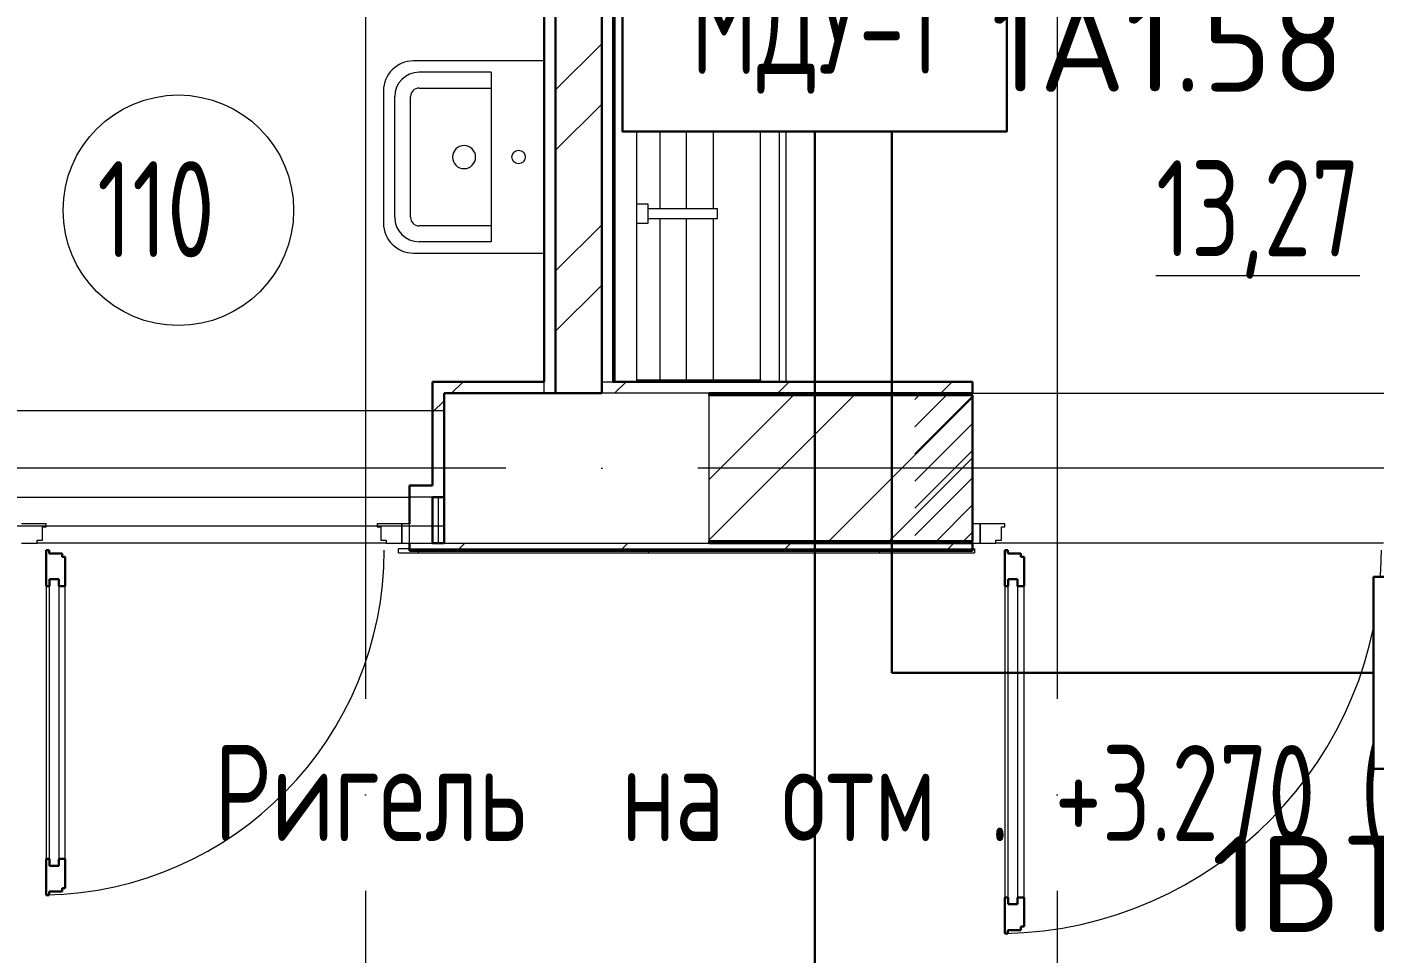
# Model space of a CAD drawing. Header units: millimetres. Extents: x -1073752 to 1436911, y -1379358 to 94781.
# Drawn here: x -1041748 to -1038242, y -910281 to -907871 of the extents above; entities that cross this region are included whole.
import ezdxf
from ezdxf.enums import TextEntityAlignment as Align

# ---------------------------------------------------------------- set-up
doc = ezdxf.new("R2010")
doc.units = ezdxf.units.MM
doc.set_wipeout_variables(frame=1)
for name, pattern in [('ADSK_Линия сетки', [25, 20, -2.5, 0, -2.5]), ('ADSK_Сверху', [450, 300, -150]), ('ADSK_Штриховая_ш2 п1_5', [4.5, 3, -1.5])]:
    doc.linetypes.add(name, pattern=pattern)
for name, color, linetype, lineweight in [('RC-Дымоудаление', 1, 'Continuous', 30), ('Аннотация', 7, 'Continuous', 18), ('Двери', 252, 'Continuous', 9), ('лс', 5, 'Continuous', 30), ('Марки помещений', 7, 'Continuous', 20), ('Обобщенные модели', 252, 'Continuous', 18), ('Ограждение', 252, 'Continuous', 9), ('Оси', 252, 'Continuous', 9), ('Сантехника', 252, 'Continuous', 9), ('Стены внутренние', 7, 'Continuous', 18), ('Стены наружные', 7, 'Continuous', 18), ('Стены штриховка', 7, 'Continuous', 9)]:
    doc.layers.add(name, color=color, linetype=linetype, lineweight=lineweight)
doc.layers.add('RC-Позиционные_обозначения', color=7, linetype='Continuous')
doc.layers.add('Двери открывание', color=7, linetype='Continuous', lineweight=9, true_color=0xc0c0c0)
doc.layers.add('Линии', color=7, linetype='Continuous', lineweight=9, true_color=0x00a600)
doc.styles.add('GOST Common_3', font='', dxfattribs={"height": 3.5})
doc.styles.add('ISOCPEUR', font='isocpeur.ttf', dxfattribs={"height": 250})
doc.styles.add('RubezhCAD', font='isocpeur.ttf')
doc.styles.get("Standard").update_dxf_attribs({"font": 'arial.ttf'})
doc.styles.get('GOST Common_3').set_extended_font_data('GOST 2.304 type A')

# ---------------------------------------------------------------- blocks, each defined once
blk = doc.blocks.new('1 этаж')
at = {"layer": 'Двери', "lineweight": 18, "true_color": 0x636466}
h = blk.add_hatch(dxfattribs=at)
h.set_pattern_fill('FP_2', color=251, angle=180, style=0, pattern_type=2)
h.set_pattern_definition([(225, (-46185.8, -11543.73), (35.3553, -35.3553), [])])
h.paths.add_polyline_path([(-45595.8, -11738.7), (-45595.8, -11348.7), (-45745.8, -11348.7), (-45745.8, -11738.7)])
h.paths.add_polyline_path([(-47025.8, -11738.7), (-46875.8, -11738.7), (-46875.8, -11348.7), (-47025.8, -11348.7)])
at = {"layer": 'Ограждение', "true_color": 0x636466}
h = blk.add_hatch(dxfattribs=at)
h.set_pattern_fill('FP_27', color=251, style=0, pattern_type=2)
h.set_pattern_definition([(0, (-32129.8, 96), (0, 600), []), (90, (-32129.8, 96), (-600, 4e-14), [])])
h.paths.add_polyline_path([(-46875.8, -11763.7), (-46870.8, -11763.7), (-46870.8, -11753.7), (-46875.8, -11753.7), (-46875.8, -11758.7), (-48340.8, -11758.7), (-48340.8, -11753.7), (-48369.8, -11753.7), (-48369.8, -11763.7), (-47393.4, -11763.7)])
at = {"layer": 'Двери', "color": 251, "linetype": 'ADSK_Штриховая_ш2 п1_5', "true_color": 0x636466}
for p, q in [((-46875.8, -11348.7), (-47025.8, -11348.7)), ((-46875.8, -11738.7), (-46875.8, -11348.7)), ((-47025.8, -11738.7), (-46875.8, -11738.7))]:
    blk.add_line(p, q, dxfattribs=at)
at = {"layer": 'Двери', "color": 251, "true_color": 0x636466}
for p, q in [((-49286.8, -11688.7), (-49350.8, -11688.7)), ((-49295.8, -11730.7), (-49295.8, -11696.7)), ((-49295.8, -11696.7), (-49286.8, -11696.7)), ((-49286.8, -11696.7), (-49286.8, -11688.7)), ((-48360.8, -11688.7), (-48424.8, -11688.7)), ((-48424.8, -11688.7), (-48424.8, -11696.7)), ((-48424.8, -11696.7), (-48415.8, -11696.7)), ((-48415.8, -11696.7), (-48415.8, -11730.7)), ((-48340.8, -11688.7), (-48360.8, -11688.7)), ((-48360.8, -11688.7), (-48360.8, -11738.7)), ((-48360.8, -11738.7), (-48360.8, -11688.7)), ((-48340.8, -11738.7), (-48340.8, -11688.7)), ((-46875.8, -11688.7), (-46875.8, -11738.7)), ((-46855.8, -11688.7), (-46875.8, -11688.7)), ((-46855.8, -11738.7), (-46855.8, -11688.7)), ((-46791.8, -11688.7), (-46855.8, -11688.7)), ((-46855.8, -11688.7), (-46855.8, -11738.7)), ((-46800.8, -11730.7), (-46800.8, -11696.7)), ((-46800.8, -11696.7), (-46791.8, -11696.7)), ((-46791.8, -11696.7), (-46791.8, -11688.7)), ((-49350.8, -11738.7), (-49309.8, -11738.7)), ((-49309.8, -11738.7), (-49309.8, -11730.7)), ((-49309.8, -11730.7), (-49295.8, -11730.7)), ((-48415.8, -11730.7), (-48401.8, -11730.7)), ((-48401.8, -11730.7), (-48401.8, -11738.7)), ((-48401.8, -11738.7), (-48360.8, -11738.7)), ((-48360.8, -11738.7), (-48340.8, -11738.7)), ((-46875.8, -11738.7), (-46855.8, -11738.7)), ((-46855.8, -11738.7), (-46814.8, -11738.7)), ((-46814.8, -11738.7), (-46814.8, -11730.7)), ((-46814.8, -11730.7), (-46800.8, -11730.7)), ((-49277.8, -11832.7), (-49253.8, -11832.7)), ((-49277.8, -12578.7), (-49277.8, -11832.7)), ((-49253.8, -11832.7), (-49253.8, -12578.7)), ((-46782.8, -11832.7), (-46758.8, -11832.7)), ((-46782.8, -12678.7), (-46782.8, -11832.7)), ((-46758.8, -11832.7), (-46758.8, -12678.7)), ((-49286.8, -11850.7), (-49286.8, -12560.7)), ((-49236.8, -12560.7), (-49236.8, -11850.7)), ((-46791.8, -11850.7), (-46791.8, -12660.7)), ((-46741.8, -12660.7), (-46741.8, -11850.7)), ((-49253.8, -12578.7), (-49277.8, -12578.7)), ((-46758.8, -12678.7), (-46782.8, -12678.7))]:
    blk.add_line(p, q, dxfattribs=at)
at = {"layer": 'Двери', "color": 251, "lineweight": 30, "true_color": 0x636466}
for p, q in [((-49278.8, -11756.7), (-49286.8, -11756.7)), ((-49286.8, -11756.7), (-49286.8, -11850.7)), ((-49278.8, -11765.7), (-49278.8, -11756.7)), ((-49244.8, -11765.7), (-49278.8, -11765.7)), ((-49244.8, -11774.7), (-49244.8, -11765.7)), ((-49236.8, -11774.7), (-49244.8, -11774.7)), ((-49236.8, -11850.7), (-49236.8, -11774.7)), ((-46783.8, -11756.7), (-46791.8, -11756.7)), ((-46791.8, -11756.7), (-46791.8, -11850.7)), ((-46783.8, -11765.7), (-46783.8, -11756.7)), ((-46749.8, -11765.7), (-46783.8, -11765.7)), ((-46749.8, -11774.7), (-46749.8, -11765.7)), ((-46741.8, -11774.7), (-46749.8, -11774.7)), ((-46741.8, -11850.7), (-46741.8, -11774.7)), ((-49277.8, -11832.7), (-49277.8, -11850.7)), ((-49253.8, -11832.7), (-49277.8, -11832.7)), ((-49253.8, -11850.7), (-49253.8, -11832.7)), ((-46782.8, -11832.7), (-46782.8, -11850.7)), ((-46758.8, -11832.7), (-46782.8, -11832.7)), ((-46758.8, -11850.7), (-46758.8, -11832.7)), ((-49277.8, -11850.7), (-49286.8, -11850.7)), ((-49236.8, -11850.7), (-49253.8, -11850.7)), ((-46782.8, -11850.7), (-46791.8, -11850.7)), ((-46741.8, -11850.7), (-46758.8, -11850.7)), ((-49286.8, -12560.7), (-49286.8, -12654.7)), ((-49277.8, -12560.7), (-49286.8, -12560.7)), ((-49277.8, -12578.7), (-49277.8, -12560.7)), ((-49253.8, -12578.7), (-49277.8, -12578.7)), ((-49253.8, -12560.7), (-49253.8, -12578.7)), ((-49236.8, -12560.7), (-49253.8, -12560.7)), ((-49236.8, -12636.7), (-49236.8, -12560.7)), ((-49286.8, -12654.7), (-49278.8, -12654.7)), ((-49278.8, -12654.7), (-49278.8, -12645.7)), ((-49278.8, -12645.7), (-49244.8, -12645.7)), ((-49244.8, -12645.7), (-49244.8, -12636.7)), ((-49244.8, -12636.7), (-49236.8, -12636.7)), ((-46791.8, -12660.7), (-46791.8, -12754.7)), ((-46782.8, -12660.7), (-46791.8, -12660.7)), ((-46782.8, -12678.7), (-46782.8, -12660.7)), ((-46758.8, -12678.7), (-46782.8, -12678.7)), ((-46758.8, -12660.7), (-46758.8, -12678.7)), ((-46741.8, -12660.7), (-46758.8, -12660.7)), ((-46741.8, -12736.7), (-46741.8, -12660.7)), ((-46791.8, -12754.7), (-46783.8, -12754.7)), ((-46783.8, -12754.7), (-46783.8, -12745.7)), ((-46783.8, -12745.7), (-46749.8, -12745.7)), ((-46749.8, -12745.7), (-46749.8, -12736.7)), ((-46749.8, -12736.7), (-46741.8, -12736.7))]:
    blk.add_line(p, q, dxfattribs=at)
at = {"layer": 'Двери открывание', "color": 251, "true_color": 0x636466}
for centre, radius, start in [((-49304.8, -11756.7), 898, 271.1485), ((-46809.8, -11756.7), 998, 271.0334)]:
    blk.add_arc(centre, radius, start, 0, dxfattribs=at)
at = {"layer": 'Линии', "color": 251, "linetype": 'ADSK_Сверху', "ltscale": 100, "true_color": 0x636466}
for p, q in [((-59080.8, -11393.7), (-48250.8, -11393.7)), ((-59080.8, -11693.7), (-48250.8, -11693.7))]:
    blk.add_line(p, q, dxfattribs=at)
at = {"layer": 'Марки помещений', "color": 251, "true_color": 0x636466}
blk.add_circle((-48942.5, -10872.4), 300, dxfattribs=at)
at = {"layer": 'Обобщенные модели', "color": 251, "true_color": 0x636466}
for p, q in [((-47990.8, -10483.7), (-48330.8, -10483.7)), ((-48128.8, -10513.1), (-48316, -10513.1)), ((-48128.8, -10513.1), (-48128.8, -10954.3)), ((-48408.8, -10561.7), (-48408.8, -10733.8)), ((-48379.5, -10890.8), (-48379.5, -10576.7)), ((-48338.2, -10890.8), (-48338.2, -10576.7)), ((-48316, -10554.4), (-48128.8, -10554.4)), ((-48408.8, -10733.8), (-48408.8, -10905.8)), ((-48128.8, -10913), (-48316, -10913)), ((-48128.8, -10954.3), (-48316, -10954.3)), ((-48330.8, -10983.8), (-47990.8, -10983.8))]:
    blk.add_line(p, q, dxfattribs=at)
blk.add_circle((-48057.1, -10733.7), 17.5, dxfattribs=at)
for centre, radius, start, end in [((-48330.8, -10561.7), 78, 90, 180), ((-48316, -10576.7), 63.6, 90, 180), ((-48316, -10576.7), 22.3, 90, 180), ((-48199, -10734.1), 30, 90, 270), ((-48199, -10734.1), 30, 270, 90), ((-48316, -10890.8), 63.6, 180, 270), ((-48316, -10890.8), 22.3, 180, 270), ((-48330.8, -10905.8), 78, 180, 270)]:
    blk.add_arc(centre, radius, start, end, dxfattribs=at)
at = {"layer": 'Ограждение', "color": 251, "true_color": 0x636466}
for p, q in [((-48369.8, -11763.7), (-48369.8, -11753.7)), ((-48340.8, -11753.7), (-48369.8, -11753.7)), ((-48369.8, -11763.7), (-46870.8, -11763.7)), ((-46870.8, -11753.7), (-46875.8, -11753.7)), ((-46870.8, -11753.7), (-46870.8, -11763.7))]:
    blk.add_line(p, q, dxfattribs=at)
at = {"layer": 'Оси', "color": 251, "linetype": 'ADSK_Линия сетки', "ltscale": 100, "true_color": 0x636466}
for p, q in [((-48455.8, -2643.7), (-48455.8, -33769.9)), ((-46655.8, -2643.7), (-46655.8, -33769.9)), ((4411.5, -11543.7), (-72528.1, -11543.7))]:
    blk.add_line(p, q, dxfattribs=at)
at = {"layer": 'Сантехника', "color": 251, "true_color": 0x636466}
for p, q in [((-47805.8, -11318.7), (-47805.8, -9793.7)), ((-47749.8, -11313.7), (-47749.8, -9798.7)), ((-47427.8, -11313.7), (-47427.8, -9798.7)), ((-47377.8, -11318.7), (-47377.8, -9793.7)), ((-47360.8, -11318.7), (-47360.8, -9793.7)), ((-47688.4, -10868.8), (-47688.4, -10243.7)), ((-47620.4, -10868.7), (-47620.4, -10243.7)), ((-47549.7, -10868.7), (-47549.7, -10243.7)), ((-47719.8, -10856.2), (-47749.8, -10856.2)), ((-47719.8, -10906.2), (-47719.8, -10856.2)), ((-47539.8, -10868.7), (-47719.8, -10868.7)), ((-47719.8, -10893.7), (-47539.8, -10893.7)), ((-47688.4, -11313.7), (-47688.4, -10893.7)), ((-47620.4, -11313.7), (-47620.4, -10893.7)), ((-47549.7, -11313.7), (-47549.7, -10893.7)), ((-47539.8, -10893.7), (-47539.8, -10868.7)), ((-47749.8, -10906.2), (-47719.8, -10906.2)), ((-47749.8, -11318.7), (-47749.8, -11313.7)), ((-47747.4, -11313.7), (-47749.8, -11313.7)), ((-47749.8, -11313.7), (-47749.8, -11318.7)), ((-47747.4, -11313.7), (-47738.9, -11313.7)), ((-47738.9, -11313.7), (-47427.8, -11313.7)), ((-47738.9, -11318.7), (-47738.9, -11313.7)), ((-47427.8, -11313.7), (-47427.8, -11318.7))]:
    blk.add_line(p, q, dxfattribs=at)
at = {"layer": 'Сантехника', "color": 251, "true_color": 0x636466, "flags": 128}
for points in [[(-47550.5, -10556.2), (-47550.5, -10554.9), (-47550.6, -10553.5), (-47550.7, -10552.1), (-47550.9, -10550.8), (-47551.2, -10549.4), (-47551.5, -10548.1), (-47551.8, -10546.8), (-47552.2, -10545.4), (-47552.7, -10544.1), (-47553.2, -10542.9), (-47553.8, -10541.6), (-47554.4, -10540.4), (-47555, -10539.2), (-47555.7, -10538), (-47556.5, -10536.9), (-47557.3, -10535.7), (-47558.1, -10534.7), (-47559, -10533.6), (-47559.9, -10532.6), (-47560.9, -10531.6), (-47561.9, -10530.7), (-47562.9, -10529.8), (-47564, -10528.9), (-47565.1, -10528.1), (-47566.3, -10527.4), (-47567.4, -10526.7), (-47568.6, -10526), (-47569.9, -10525.4), (-47571.1, -10524.8), (-47572.4, -10524.3), (-47573.7, -10523.8), (-47575, -10523.4), (-47576.3, -10523), (-47577.6, -10522.7), (-47579, -10522.4), (-47580.3, -10522.2), (-47581.7, -10522.1), (-47583.1, -10522), (-47584.4, -10521.9), (-47585.8, -10521.9), (-47587.2, -10522), (-47588.5, -10522.1), (-47589.9, -10522.3), (-47591.3, -10522.5), (-47592.6, -10522.8), (-47593.9, -10523.2), (-47595.2, -10523.6), (-47596.5, -10524), (-47597.8, -10524.5), (-47599.1, -10525), (-47600.3, -10525.6), (-47601.5, -10526.3), (-47602.7, -10527), (-47603.9, -10527.7), (-47605, -10528.5), (-47606.1, -10529.3), (-47607.1, -10530.2), (-47608.2, -10531.1), (-47609.1, -10532.1), (-47610.1, -10533.1), (-47611, -10534.1), (-47611.9, -10535.2), (-47612.7, -10536.3), (-47613.5, -10537.4), (-47614.2, -10538.5), (-47614.9, -10539.7), (-47615.5, -10541), (-47616.1, -10542.2), (-47616.6, -10543.5), (-47617.1, -10544.7), (-47617.6, -10546), (-47617.9, -10547.4), (-47618.3, -10548.7), (-47618.5, -10550), (-47618.8, -10551.4), (-47618.9, -10552.8), (-47619, -10554.1), (-47619.1, -10555.5), (-47619.1, -10556.2)], [(-47608.1, -10556.2), (-47608.1, -10555.3), (-47608, -10554.4), (-47607.9, -10553.4), (-47607.8, -10552.5), (-47607.6, -10551.6), (-47607.4, -10550.7), (-47607.2, -10549.8), (-47606.9, -10548.9), (-47606.6, -10548), (-47606.3, -10547.2), (-47605.9, -10546.3), (-47605.5, -10545.5), (-47605, -10544.7), (-47604.5, -10543.9), (-47604, -10543.1), (-47603.5, -10542.3), (-47602.9, -10541.6), (-47602.3, -10540.9), (-47601.7, -10540.2), (-47601, -10539.5), (-47600.4, -10538.9), (-47599.6, -10538.3), (-47598.9, -10537.7), (-47598.2, -10537.1), (-47597.4, -10536.6), (-47596.6, -10536.1), (-47595.8, -10535.7), (-47595, -10535.3), (-47594.1, -10534.9), (-47593.2, -10534.5), (-47592.4, -10534.2), (-47591.5, -10533.9), (-47590.6, -10533.7), (-47589.7, -10533.4), (-47588.8, -10533.3), (-47587.8, -10533.1), (-47586.9, -10533), (-47586, -10533), (-47585.1, -10532.9), (-47584.1, -10532.9), (-47583.2, -10533), (-47582.3, -10533.1), (-47581.3, -10533.2), (-47580.4, -10533.3), (-47579.5, -10533.5), (-47578.6, -10533.8), (-47577.7, -10534), (-47576.8, -10534.3), (-47576, -10534.7), (-47575.1, -10535), (-47574.3, -10535.4), (-47573.4, -10535.9), (-47572.6, -10536.4), (-47571.9, -10536.9), (-47571.1, -10537.4), (-47570.3, -10538), (-47569.6, -10538.5), (-47568.9, -10539.2), (-47568.3, -10539.8), (-47567.6, -10540.5), (-47567, -10541.2), (-47566.4, -10541.9), (-47565.9, -10542.7), (-47565.3, -10543.4), (-47564.8, -10544.2), (-47564.4, -10545), (-47563.9, -10545.9), (-47563.5, -10546.7), (-47563.2, -10547.6), (-47562.8, -10548.4), (-47562.6, -10549.3), (-47562.3, -10550.2), (-47562.1, -10551.1), (-47561.9, -10552), (-47561.7, -10552.9), (-47561.6, -10553.9), (-47561.5, -10554.8), (-47561.5, -10555.7), (-47561.5, -10556.2)], [(-47607.8, -10556.2), (-47607.8, -10555.3), (-47607.8, -10554.4), (-47607.7, -10553.5), (-47607.5, -10552.6), (-47607.4, -10551.7), (-47607.2, -10550.8)], [(-47605.2, -10545.6), (-47604.8, -10544.8), (-47604.3, -10544), (-47603.8, -10543.2), (-47603.3, -10542.5), (-47602.7, -10541.7), (-47602.1, -10541), (-47601.5, -10540.4), (-47600.9, -10539.7), (-47600.2, -10539.1), (-47599.5, -10538.5), (-47598.8, -10537.9)], [(-47601.3, -10539.8), (-47602, -10540.5), (-47602.6, -10541.2), (-47603.2, -10541.9), (-47603.7, -10542.7), (-47604.3, -10543.4), (-47604.8, -10544.2), (-47605.2, -10545)], [(-47601, -10556.2), (-47601, -10555.6), (-47600.9, -10554.9), (-47600.9, -10554.3), (-47600.8, -10553.7), (-47600.7, -10553), (-47600.5, -10552.4), (-47600.4, -10551.8), (-47600.2, -10551.1), (-47600, -10550.5), (-47599.7, -10549.9), (-47599.5, -10549.3), (-47599.2, -10548.8), (-47598.9, -10548.2), (-47598.5, -10547.6), (-47598.2, -10547.1), (-47597.8, -10546.6), (-47597.4, -10546), (-47597, -10545.5), (-47596.5, -10545.1), (-47596.1, -10544.6), (-47595.6, -10544.2), (-47595.1, -10543.7), (-47594.6, -10543.3), (-47594.1, -10543), (-47593.6, -10542.6)], [(-47598, -10537.4), (-47597.2, -10536.8), (-47596.5, -10536.4), (-47595.7, -10535.9), (-47594.8, -10535.5), (-47594, -10535.1), (-47593.1, -10534.8), (-47592.3, -10534.4), (-47591.4, -10534.2), (-47590.5, -10533.9), (-47589.6, -10533.7), (-47588.7, -10533.5), (-47587.8, -10533.4), (-47586.9, -10533.3), (-47586, -10533.2), (-47585.1, -10533.2), (-47584.1, -10533.2), (-47583.2, -10533.2), (-47582.3, -10533.3), (-47581.4, -10533.4), (-47580.5, -10533.6), (-47579.6, -10533.8), (-47578.7, -10534), (-47577.8, -10534.3), (-47576.9, -10534.6), (-47576.1, -10534.9), (-47575.2, -10535.3), (-47574.4, -10535.7), (-47573.6, -10536.1), (-47572.8, -10536.6), (-47572, -10537.1), (-47571.2, -10537.6), (-47570.5, -10538.2), (-47569.8, -10538.7), (-47569.1, -10539.4), (-47568.4, -10540), (-47567.8, -10540.7), (-47567.2, -10541.4), (-47566.6, -10542.1), (-47566.1, -10542.8), (-47565.6, -10543.6), (-47565.1, -10544.4), (-47564.6, -10545.2)], [(-47588.3, -10533.2), (-47589.2, -10533.3), (-47590.1, -10533.5), (-47591, -10533.8), (-47591.9, -10534), (-47592.8, -10534.3), (-47593.6, -10534.7), (-47594.5, -10535), (-47595.3, -10535.4)], [(-47588.2, -10540.4), (-47587.6, -10540.3), (-47586.9, -10540.2), (-47586.3, -10540.1), (-47585.6, -10540.1), (-47585, -10540), (-47584.3, -10540), (-47583.7, -10540.1), (-47583, -10540.1), (-47582.4, -10540.2), (-47581.8, -10540.3)], [(-47573.8, -10535.7), (-47574.7, -10535.3), (-47575.5, -10534.9), (-47576.4, -10534.5), (-47577.2, -10534.2), (-47578.1, -10533.9), (-47579, -10533.7), (-47579.9, -10533.4), (-47580.8, -10533.3), (-47581.8, -10533.1)], [(-47575.8, -10542.8), (-47575.3, -10543.1), (-47574.8, -10543.5), (-47574.3, -10543.9), (-47573.8, -10544.4), (-47573.3, -10544.8), (-47572.9, -10545.3), (-47572.4, -10545.8), (-47572, -10546.3), (-47571.6, -10546.8), (-47571.3, -10547.3), (-47570.9, -10547.9), (-47570.6, -10548.4), (-47570.3, -10549), (-47570, -10549.6), (-47569.8, -10550.2), (-47569.5, -10550.8), (-47569.3, -10551.4), (-47569.2, -10552), (-47569, -10552.7), (-47568.9, -10553.3), (-47568.8, -10553.9), (-47568.7, -10554.6), (-47568.6, -10555.2), (-47568.6, -10555.9), (-47568.6, -10556.2)], [(-47564.6, -10544.7), (-47565.1, -10543.9), (-47565.6, -10543.1), (-47566.1, -10542.3), (-47566.7, -10541.6), (-47567.3, -10540.9), (-47567.9, -10540.2), (-47568.6, -10539.5)], [(-47562.3, -10551.2), (-47562.1, -10552.1), (-47562, -10553), (-47561.9, -10553.9), (-47561.8, -10554.8), (-47561.8, -10555.7), (-47561.8, -10556.2)], [(-47619.1, -10556.2), (-47619.1, -10557.6), (-47619, -10559), (-47618.9, -10560.3), (-47618.7, -10561.7), (-47618.4, -10563), (-47618.1, -10564.4), (-47617.8, -10565.7), (-47617.4, -10567), (-47616.9, -10568.3), (-47616.4, -10569.6), (-47615.8, -10570.8), (-47615.2, -10572.1), (-47614.6, -10573.3), (-47613.9, -10574.5), (-47613.1, -10575.6), (-47612.3, -10576.7), (-47611.5, -10577.8), (-47610.6, -10578.8), (-47609.7, -10579.9), (-47608.7, -10580.8), (-47607.7, -10581.8), (-47606.7, -10582.7), (-47605.6, -10583.5), (-47604.5, -10584.3), (-47603.3, -10585.1), (-47602.2, -10585.8), (-47601, -10586.5), (-47599.7, -10587.1), (-47598.5, -10587.7), (-47597.2, -10588.2), (-47595.9, -10588.7), (-47594.6, -10589.1), (-47593.3, -10589.5), (-47592, -10589.8), (-47590.6, -10590), (-47589.3, -10590.2), (-47587.9, -10590.4), (-47586.5, -10590.5), (-47585.2, -10590.5), (-47583.8, -10590.5), (-47582.4, -10590.4), (-47581.1, -10590.3), (-47579.7, -10590.1), (-47578.4, -10589.9), (-47577, -10589.6), (-47575.7, -10589.3), (-47574.4, -10588.9), (-47573.1, -10588.5), (-47571.8, -10588), (-47570.5, -10587.4), (-47569.3, -10586.8), (-47568.1, -10586.2), (-47566.9, -10585.5), (-47565.7, -10584.7), (-47564.6, -10584), (-47563.5, -10583.1), (-47562.5, -10582.3), (-47561.4, -10581.3), (-47560.5, -10580.4), (-47559.5, -10579.4), (-47558.6, -10578.4), (-47557.7, -10577.3), (-47556.9, -10576.2), (-47556.1, -10575.1), (-47555.4, -10573.9), (-47554.7, -10572.7), (-47554.1, -10571.5), (-47553.5, -10570.3), (-47553, -10569), (-47552.5, -10567.7), (-47552, -10566.4), (-47551.7, -10565.1), (-47551.3, -10563.8), (-47551.1, -10562.4), (-47550.8, -10561.1), (-47550.7, -10559.7), (-47550.6, -10558.3), (-47550.5, -10557), (-47550.5, -10556.2)], [(-47607.7, -10552), (-47607.9, -10552.9), (-47608, -10553.9), (-47608.1, -10554.8), (-47608.1, -10555.7), (-47608.1, -10556.2)], [(-47608.1, -10556.2), (-47608.1, -10557.2), (-47608, -10558.1), (-47607.9, -10559), (-47607.8, -10559.9)], [(-47561.5, -10556.2), (-47561.5, -10557.2), (-47561.6, -10558.1), (-47561.7, -10559), (-47561.8, -10559.9), (-47562, -10560.9), (-47562.2, -10561.8), (-47562.4, -10562.7), (-47562.7, -10563.6), (-47563, -10564.4), (-47563.3, -10565.3), (-47563.7, -10566.2), (-47564.1, -10567), (-47564.6, -10567.8), (-47565.1, -10568.6), (-47565.6, -10569.4), (-47566.1, -10570.1), (-47566.7, -10570.9), (-47567.3, -10571.6), (-47567.9, -10572.3), (-47568.6, -10572.9), (-47569.2, -10573.6), (-47570, -10574.2), (-47570.7, -10574.8), (-47571.4, -10575.3), (-47572.2, -10575.8), (-47573, -10576.3), (-47573.8, -10576.8), (-47574.7, -10577.2), (-47575.5, -10577.6), (-47576.4, -10577.9), (-47577.2, -10578.3), (-47578.1, -10578.6), (-47579, -10578.8), (-47579.9, -10579), (-47580.8, -10579.2), (-47581.8, -10579.3), (-47582.7, -10579.4), (-47583.6, -10579.5), (-47584.5, -10579.5), (-47585.5, -10579.5), (-47586.4, -10579.5), (-47587.3, -10579.4), (-47588.3, -10579.3), (-47589.2, -10579.1), (-47590.1, -10578.9), (-47591, -10578.7), (-47591.9, -10578.4), (-47592.8, -10578.1), (-47593.6, -10577.8), (-47594.5, -10577.4), (-47595.3, -10577), (-47596.2, -10576.6), (-47597, -10576.1), (-47597.7, -10575.6), (-47598.5, -10575.1), (-47599.3, -10574.5), (-47600, -10573.9), (-47600.7, -10573.3), (-47601.3, -10572.6), (-47602, -10572), (-47602.6, -10571.3), (-47603.2, -10570.5), (-47603.7, -10569.8), (-47604.3, -10569), (-47604.8, -10568.2), (-47605.2, -10567.4), (-47605.7, -10566.6), (-47606.1, -10565.8), (-47606.4, -10564.9), (-47606.8, -10564), (-47607, -10563.2), (-47607.3, -10562.3), (-47607.5, -10561.4), (-47607.7, -10560.4), (-47607.9, -10559.5), (-47608, -10558.6), (-47608.1, -10557.7), (-47608.1, -10556.7), (-47608.1, -10556.2)], [(-47607.3, -10561.3), (-47607.5, -10560.4), (-47607.6, -10559.5), (-47607.7, -10558.6), (-47607.8, -10557.6), (-47607.8, -10556.7), (-47607.8, -10556.2)], [(-47580.9, -10578.9), (-47581.8, -10579.1), (-47582.7, -10579.2), (-47583.6, -10579.2), (-47584.6, -10579.3), (-47585.5, -10579.3), (-47586.4, -10579.2), (-47587.3, -10579.1), (-47588.2, -10579), (-47589.1, -10578.9), (-47590, -10578.7), (-47590.9, -10578.4), (-47591.8, -10578.2), (-47592.7, -10577.9), (-47593.5, -10577.5), (-47594.4, -10577.2), (-47595.2, -10576.8), (-47596, -10576.3), (-47596.8, -10575.9), (-47597.6, -10575.4), (-47598.4, -10574.9), (-47599.1, -10574.3), (-47599.8, -10573.7), (-47600.5, -10573.1), (-47601.2, -10572.5), (-47601.8, -10571.8), (-47602.4, -10571.1), (-47603, -10570.4), (-47603.5, -10569.6), (-47604.1, -10568.9), (-47604.5, -10568.1), (-47605, -10567.3)], [(-47605, -10567.8), (-47604.5, -10568.6), (-47604, -10569.4), (-47603.5, -10570.1), (-47602.9, -10570.9), (-47602.3, -10571.6), (-47601.7, -10572.3), (-47601, -10572.9)], [(-47593.8, -10569.7), (-47594.3, -10569.3), (-47594.9, -10568.9), (-47595.4, -10568.5), (-47595.8, -10568.1), (-47596.3, -10567.6), (-47596.7, -10567.2), (-47597.2, -10566.7), (-47597.6, -10566.2), (-47598, -10565.7), (-47598.3, -10565.1), (-47598.7, -10564.6), (-47599, -10564), (-47599.3, -10563.4), (-47599.6, -10562.9), (-47599.8, -10562.3), (-47600.1, -10561.7), (-47600.3, -10561), (-47600.5, -10560.4), (-47600.6, -10559.8), (-47600.7, -10559.2), (-47600.8, -10558.5), (-47600.9, -10557.9), (-47601, -10557.2), (-47601, -10556.6), (-47601, -10556.2)], [(-47595.2, -10577.1), (-47595, -10577.2), (-47594.1, -10577.6), (-47593.2, -10577.9), (-47592.4, -10578.3), (-47591.5, -10578.6), (-47590.6, -10578.8), (-47589.7, -10579), (-47588.8, -10579.2), (-47587.8, -10579.3)], [(-47581.4, -10572.1), (-47582, -10572.2), (-47582.7, -10572.3), (-47583.3, -10572.4), (-47584, -10572.4), (-47584.6, -10572.4), (-47585.3, -10572.4), (-47585.9, -10572.4), (-47586.6, -10572.3), (-47587.2, -10572.3), (-47587.8, -10572.1)], [(-47571.6, -10575.1), (-47572.4, -10575.6), (-47573.1, -10576.1), (-47573.9, -10576.5), (-47574.8, -10577), (-47575.6, -10577.4), (-47576.5, -10577.7), (-47577.3, -10578)], [(-47576.8, -10578.1), (-47576, -10577.8), (-47575.1, -10577.4), (-47574.3, -10577)], [(-47568.6, -10556.2), (-47568.6, -10556.9), (-47568.7, -10557.5), (-47568.7, -10558.2), (-47568.8, -10558.8), (-47568.9, -10559.4), (-47569.1, -10560.1), (-47569.2, -10560.7), (-47569.4, -10561.3), (-47569.6, -10561.9), (-47569.9, -10562.5), (-47570.1, -10563.1), (-47570.4, -10563.7), (-47570.7, -10564.3), (-47571.1, -10564.8), (-47571.4, -10565.4), (-47571.8, -10565.9), (-47572.2, -10566.4), (-47572.6, -10566.9), (-47573.1, -10567.4), (-47573.5, -10567.9), (-47574, -10568.3), (-47574.5, -10568.7), (-47575, -10569.1), (-47575.5, -10569.5), (-47576, -10569.9)], [(-47564.4, -10566.9), (-47564.8, -10567.7), (-47565.3, -10568.5), (-47565.8, -10569.2), (-47566.3, -10570), (-47566.9, -10570.7), (-47567.5, -10571.4), (-47568.1, -10572.1), (-47568.8, -10572.8), (-47569.4, -10573.4), (-47570.1, -10574), (-47570.8, -10574.6)], [(-47568.3, -10572.6), (-47567.6, -10572), (-47567, -10571.3), (-47566.4, -10570.5), (-47565.9, -10569.8), (-47565.3, -10569), (-47564.8, -10568.2), (-47564.4, -10567.4)], [(-47561.8, -10556.2), (-47561.8, -10557.2), (-47561.8, -10558.1), (-47561.9, -10559), (-47562.1, -10559.9), (-47562.2, -10560.8), (-47562.4, -10561.7)], [(-47561.9, -10560.4), (-47561.7, -10559.5), (-47561.6, -10558.6), (-47561.5, -10557.7), (-47561.5, -10556.7), (-47561.5, -10556.2)], [(-47561.5, -10556.2), (-47561.5, -10555.3), (-47561.6, -10554.4), (-47561.7, -10553.4), (-47561.8, -10552.5)]]:
    blk.add_lwpolyline(points, dxfattribs=at)
at = {"layer": 'Сантехника', "color": 251, "true_color": 0x636466}
for centre, radius, start, end in [((-47584.8, -10556.2), 34.3, 170.6068, 180), ((-47584.8, -10556.2), 34.3, 164.3157, 167.198), ((-47584.8, -10556.2), 34.3, 145.0376, 161.2102), ((-47584.8, -10556.2), 34.3, 133.5244, 136.5478), ((-47584.8, -10556.2), 34.3, 112.2071, 130.7179), ((-47584.8, -10556.2), 23, 144, 154.1058), ((-47584.8, -10556.2), 16.2, 158.4339, 180), ((-47584.8, -10556.2), 15.9, 0, 180), ((-47584.8, -10556.2), 16.2, 135, 155.2568), ((-47596.3, -10544.8), 3, 45, 225), ((-47596.3, -10544.8), 3, 135, 195), ((-47584.8, -10556.2), 18.1, 136.4294, 141.4432), ((-47596.3, -10544.8), 3, 210, 225), ((-47596.3, -10544.8), 3, 225, 45), ((-47596.3, -10544.8), 3, 225, 285), ((-47596.3, -10544.8), 3, 90, 120), ((-47584.8, -10556.2), 16.2, 110.5449, 130.4644), ((-47584.8, -10556.2), 14.1, 127.2178, 138.2234), ((-47584.8, -10556.2), 14.1, 125.0449, 135), ((-47584.8, -10556.2), 13.9, 45, 135), ((-47584.8, -10556.2), 13.9, 45, 135), ((-47596.3, -10544.8), 3, 330, 45), ((-47584.8, -10556.2), 14.1, 113.7949, 123.75), ((-47584.8, -10556.2), 14.1, 102.5449, 112.5), ((-47584.8, -10556.2), 16.2, 45, 101.028), ((-47584.8, -10540), 3, 75.0441, 180), ((-47584.8, -10540), 3, 75.0441, 180), ((-47584.8, -10540), 3, 180, 255), ((-47584.8, -10540), 3, 180, 284.9559), ((-47584.8, -10556.2), 14.1, 91.2949, 101.25), ((-47584.8, -10556.2), 34.3, 81.2405, 94.5295), ((-47584.8, -10556.2), 14.1, 86.8193, 100.001), ((-47584.8, -10556.2), 18.1, 83.5568, 96.4432), ((-47584.8, -10556.2), 14.1, 80.0449, 90), ((-47584.8, -10540), 3, 0, 75), ((-47584.8, -10540), 3, 0, 75), ((-47584.8, -10540), 3, 285, 0), ((-47584.8, -10540), 3, 285, 0), ((-47584.8, -10556.2), 14.1, 68.7949, 78.75), ((-47584.8, -10556.2), 14.1, 57.5449, 67.5), ((-47584.8, -10556.2), 34.3, 75.5624, 79.0767), ((-47584.8, -10556.2), 14.1, 46.2949, 56.25), ((-47584.8, -10556.2), 14.1, 42.2028, 55.2148), ((-47573.3, -10544.8), 3, 135, 210), ((-47573.3, -10544.8), 3, 135, 315), ((-47573.3, -10544.8), 3, 315, 135), ((-47584.8, -10556.2), 14.1, 38.2351, 45), ((-47584.8, -10556.2), 34.3, 56.7153, 72.8932), ((-47573.3, -10544.8), 3, 255, 315), ((-47573.3, -10544.8), 3, 60, 90), ((-47573.3, -10544.8), 3, 345, 45), ((-47573.3, -10544.8), 3, 315, 330), ((-47584.8, -10556.2), 23, 25.3123, 36), ((-47584.8, -10556.2), 34.3, 45.5559, 46.7381), ((-47584.8, -10556.2), 34.3, 20.4173, 38.2302), ((-47584.8, -10556.2), 34.3, 180, 184.4583), ((-47584.8, -10556.2), 34.3, 186.4389, 189.3932), ((-47584.8, -10556.2), 34.3, 200.4173, 218.2302), ((-47584.8, -10556.2), 23, 205.3123, 216), ((-47601, -10556.2), 3, 90, 180), ((-47601, -10556.2), 3, 150, 180), ((-47601, -10556.2), 3, 180, 210), ((-47601, -10556.2), 3, 180, 270), ((-47584.8, -10556.2), 34.3, 236.7153, 251.7365), ((-47601, -10556.2), 3, 90, 105), ((-47601, -10556.2), 3, 255, 270), ((-47601, -10556.2), 3, 30, 90), ((-47601, -10556.2), 3, 0, 90), ((-47601, -10556.2), 3, 270, 0), ((-47601, -10556.2), 3, 270, 330), ((-47584.8, -10556.2), 15.9, 180, 0), ((-47596.3, -10567.7), 3, 135, 315), ((-47596.3, -10567.7), 3, 165, 225), ((-47584.8, -10556.2), 14.1, 173.2684, 180), ((-47584.8, -10556.2), 14.1, 180, 186.7316), ((-47596.3, -10567.7), 3, 135, 150), ((-47596.3, -10567.7), 3, 75, 135), ((-47596.3, -10567.7), 3, 315, 135), ((-47596.3, -10567.7), 3, 240, 270), ((-47584.8, -10556.2), 16.2, 219.3943, 225), ((-47584.8, -10556.2), 14.1, 219.9619, 225), ((-47584.8, -10556.2), 14.1, 221.7766, 232.7822), ((-47584.8, -10556.2), 16.2, 229.5356, 281.028), ((-47584.8, -10556.2), 13.9, 225, 315), ((-47584.8, -10556.2), 13.9, 225, 315), ((-47584.8, -10556.2), 14.1, 226.2949, 236.25), ((-47596.3, -10567.7), 3, 315, 30), ((-47584.8, -10556.2), 14.1, 237.5449, 247.5), ((-47584.8, -10556.2), 14.1, 248.7949, 258.75), ((-47584.8, -10556.2), 3, 0, 180), ((-47584.8, -10556.2), 3, 180, 0), ((-47584.8, -10572.4), 3, 0, 180), ((-47584.8, -10572.4), 3, 105, 180), ((-47584.8, -10572.4), 3, 180, 284.9559), ((-47584.8, -10572.4), 3, 180, 284.9559), ((-47584.8, -10556.2), 14.1, 260.0449, 270), ((-47584.8, -10556.2), 14.1, 260.5238, 275.3542), ((-47584.8, -10556.2), 18.1, 263.5568, 276.4432), ((-47584.8, -10556.2), 14.1, 271.2949, 281.25), ((-47584.8, -10572.4), 3, 0, 75), ((-47584.8, -10572.4), 3, 285, 0), ((-47584.8, -10572.4), 3, 285, 0), ((-47584.8, -10556.2), 14.1, 282.5449, 292.5), ((-47584.8, -10556.2), 14.1, 293.7949, 303.75), ((-47584.8, -10556.2), 16.2, 292.466, 315), ((-47584.8, -10556.2), 14.1, 304.7852, 317.7972), ((-47584.8, -10556.2), 14.1, 305.0449, 315), ((-47573.3, -10567.7), 3, 45, 225), ((-47573.3, -10567.7), 3, 150, 225), ((-47573.3, -10567.7), 3, 225, 45), ((-47584.8, -10556.2), 14.1, 316.2949, 321.7649), ((-47573.3, -10567.7), 3, 45, 105), ((-47573.3, -10567.7), 3, 270, 300), ((-47584.8, -10556.2), 18.1, 316.1528, 321.4432), ((-47584.8, -10556.2), 34.3, 292.2071, 310.7179), ((-47568.6, -10556.2), 3, 90, 180), ((-47568.6, -10556.2), 3, 180, 270), ((-47568.6, -10556.2), 3, 90, 150), ((-47568.6, -10556.2), 3, 210, 270), ((-47573.3, -10567.7), 3, 30, 45), ((-47573.3, -10567.7), 3, 315, 15), ((-47584.8, -10556.2), 14.1, 0, 6.7316), ((-47584.8, -10556.2), 14.1, 353.2684, 0), ((-47584.8, -10556.2), 16.2, 338.4339, 0), ((-47568.6, -10556.2), 3, 75, 90), ((-47568.6, -10556.2), 3, 0, 90), ((-47568.6, -10556.2), 3, 270, 0), ((-47568.6, -10556.2), 3, 270, 285), ((-47584.8, -10556.2), 23, 324, 334.1058), ((-47568.6, -10556.2), 3, 0, 30), ((-47568.6, -10556.2), 3, 330, 0), ((-47584.8, -10556.2), 34.3, 313.5244, 316.5478), ((-47584.8, -10556.2), 34.3, 325.0376, 341.2102), ((-47584.8, -10556.2), 34.3, 344.3157, 347.198), ((-47584.8, -10556.2), 34.3, 350.2639, 0), ((-47584.8, -10556.2), 34.3, 0, 4.4583), ((-47584.8, -10556.2), 34.3, 255.5624, 259.0767), ((-47584.8, -10556.2), 34.3, 261.2405, 274.5295)]:
    blk.add_arc(centre, radius, start, end, dxfattribs=at)
at = {"layer": 'Стены внутренние', "color": 251, "true_color": 0x636466}
for p, q in [((-47560.8, -11348.7), (-47840.8, -11348.7)), ((-47560.8, -11733.7), (-47560.8, -11353.7)), ((-46875.8, -11348.7), (-45680.8, -11348.7)), ((-48265.8, -11738.7), (-48265.8, -11618.7)), ((-48250.8, -11738.7), (-47560.8, -11738.7)), ((-45806.8, -11738.7), (-46814.8, -11738.7))]:
    blk.add_line(p, q, dxfattribs=at)
at = {"layer": 'Стены внутренние', "color": 251, "lineweight": 30, "true_color": 0x636466}
for p, q in [((-47560.8, -11353.7), (-47560.8, -11348.7)), ((-48250.8, -11618.7), (-48250.8, -11738.7)), ((-47560.8, -11738.7), (-47560.8, -11733.7))]:
    blk.add_line(p, q, dxfattribs=at)
at = {"layer": 'Стены наружные', "color": 251, "lineweight": 30, "true_color": 0x636466}
for p, q in [((-47960.8, -11348.7), (-47960.8, -9705.4)), ((-47990.8, -9753.7), (-47990.8, -11318.7)), ((-47840.8, -11348.7), (-47840.8, -9763.7)), ((-47810.8, -11318.7), (-47810.8, -9793.7)), ((-47990.8, -11318.7), (-48280.8, -11318.7)), ((-48280.8, -11318.7), (-48280.8, -11588.7)), ((-46875.8, -11318.7), (-47810.8, -11318.7)), ((-46875.8, -11348.7), (-46875.8, -11318.7)), ((-48250.8, -11348.7), (-47840.8, -11348.7)), ((-48250.8, -11618.7), (-48250.8, -11348.7)), ((-47560.8, -11348.7), (-46875.8, -11348.7)), ((-46875.8, -11353.7), (-47560.8, -11353.7)), ((-46875.8, -11733.7), (-46875.8, -11353.7)), ((-48340.8, -11588.7), (-48340.8, -11688.7)), ((-48280.8, -11588.7), (-48340.8, -11588.7)), ((-48280.8, -11738.7), (-48280.8, -11618.7)), ((-48280.8, -11618.7), (-48250.8, -11618.7)), ((-48340.8, -11738.7), (-48340.8, -11758.7)), ((-48250.8, -11738.7), (-48280.8, -11738.7)), ((-47560.8, -11733.7), (-46875.8, -11733.7)), ((-46875.8, -11738.7), (-47560.8, -11738.7)), ((-46875.8, -11758.7), (-46875.8, -11738.7)), ((-48340.8, -11758.7), (-46875.8, -11758.7))]:
    blk.add_line(p, q, dxfattribs=at)
at = {"layer": 'Стены наружные', "color": 251, "linetype": 'Continuous', "lineweight": 9, "true_color": 0x636466}
for p, q in [((-47960.8, -10558.9), (-47840.8, -10438.9)), ((-47960.8, -10716), (-47840.8, -10596)), ((-47960.8, -11030.3), (-47840.8, -10910.3)), ((-47960.8, -11187.5), (-47840.8, -11067.5)), ((-48231.5, -11348.7), (-48201.5, -11318.7)), ((-47807.2, -11348.7), (-47777.2, -11318.7)), ((-47382.9, -11348.7), (-47352.9, -11318.7)), ((-46958.7, -11348.7), (-46928.7, -11318.7)), ((-47560.8, -11573.3), (-47341.3, -11353.7)), ((-47560.8, -11730.4), (-47184.1, -11353.7)), ((-48280.8, -11398.1), (-48250.8, -11368.1)), ((-47249.8, -11733.7), (-46875.8, -11359.7)), ((-47092.6, -11733.7), (-46875.8, -11516.9)), ((-48212.2, -11753.7), (-48197.2, -11738.7)), ((-47787.9, -11753.7), (-47772.9, -11738.7)), ((-47363.7, -11753.7), (-47348.7, -11738.7)), ((-46939.4, -11753.7), (-46924.4, -11738.7)), ((-48287.9, -11758.7), (-48282.9, -11753.7)), ((-48217.2, -11758.7), (-48212.2, -11753.7)), ((-48146.5, -11758.7), (-48141.5, -11753.7)), ((-48075.8, -11758.7), (-48070.8, -11753.7)), ((-48005.1, -11758.7), (-48000.1, -11753.7)), ((-47934.4, -11758.7), (-47929.4, -11753.7)), ((-47863.6, -11758.7), (-47858.6, -11753.7)), ((-47792.9, -11758.7), (-47787.9, -11753.7)), ((-47722.2, -11758.7), (-47717.2, -11753.7)), ((-47651.5, -11758.7), (-47646.5, -11753.7)), ((-47580.8, -11758.7), (-47575.8, -11753.7)), ((-47510.1, -11758.7), (-47505.1, -11753.7)), ((-47439.4, -11758.7), (-47434.4, -11753.7)), ((-47368.7, -11758.7), (-47363.7, -11753.7)), ((-47298, -11758.7), (-47293, -11753.7)), ((-47227.2, -11758.7), (-47222.2, -11753.7)), ((-47156.5, -11758.7), (-47151.5, -11753.7)), ((-47085.8, -11758.7), (-47080.8, -11753.7)), ((-47015.1, -11758.7), (-47010.1, -11753.7)), ((-46944.4, -11758.7), (-46939.4, -11753.7))]:
    blk.add_line(p, q, dxfattribs=at)
at = {"layer": 'Стены наружные', "color": 251, "true_color": 0x636466}
for p, q in [((-49370.8, -11618.7), (-48340.8, -11618.7)), ((-48401.8, -11738.7), (-49309.8, -11738.7))]:
    blk.add_line(p, q, dxfattribs=at)
at = {"layer": 'Стены штриховка', "color": 251, "true_color": 0x636466}
for p, q in [((-47990.8, -11348.7), (-47990.8, -11318.7)), ((-47840.8, -11318.7), (-47810.8, -11318.7)), ((-48280.8, -11618.7), (-48340.8, -11618.7)), ((-48340.8, -11738.7), (-48280.8, -11738.7)), ((-48340.8, -11753.7), (-46875.8, -11753.7))]:
    blk.add_line(p, q, dxfattribs=at)
at = {"layer": 'Аннотация', "color": 251, "true_color": 0x636466, "style": 'GOST Common_3', "width": 0.9}
for s, p in [('Ригель', (-48849.5, -12514.4)), ('. +3.270 (h', (-46831.4, -12514.4)), ('на', (-47789.9, -12514.4)), ('отм', (-47373.2, -12514.4))]:
    blk.add_text(s, height=250, dxfattribs=at).set_placement(p)
at = {"layer": 'Марки помещений', "color": 251, "true_color": 0x636466, "style": 'GOST Common_3', "width": 0.9}
for s, p in [('110', (-49153.6, -10994.7)), ('%%U13,27', (-46398.4, -10992.3))]:
    blk.add_text(s, height=250, dxfattribs=at).set_placement(p)
blk = doc.blocks.new('RC-UGO-UDPD-01')
at = {"layer": 'RC-Дымоудаление', "ltscale": 30}
blk.add_lwpolyline([(2.5, 2.5), (2.5, -2.5), (-2.5, -2.5), (-2.5, 2.5)], close=True, dxfattribs=at)
at = {"layer": 'RC-Дымоудаление'}
blk.add_attdef('PSTN', text='', height=2.5, dxfattribs=at).set_placement((1.287, 2.233), align=Align.BOTTOM_LEFT)
blk.add_wipeout([(2.5, 2.5), (2.5, -2.5), (-2.5, -2.5), (-2.5, 2.5)]).dxf.layer = 'RC-Дымоудаление'
for p, q in [((-2.5, 2.5), (-2.5, -2.5)), ((2.5, 2.5), (-2.5, 2.5)), ((2.5, -2.5), (2.5, 2.5)), ((-2.5, -2.5), (2.5, -2.5))]:
    blk.add_line(p, q, dxfattribs=at)
at = {"layer": 'RC-Дымоудаление', "ltscale": 30, "const_width": 0.375}
blk.add_lwpolyline([(-1.5, 1.5, 1), (1.5, 1.5, 1)], format="xyb", dxfattribs=at)
blk.add_lwpolyline([(0, 0), (0, -1.5)], dxfattribs=at)
at = {"layer": 'RC-Дымоудаление', "const_width": 0.1}
for points in [[(1.92, -1.912), (1.92, -1.006), (1.434, -1.006), (1.332, -1.912)], [(1.22, -2.229), (1.22, -1.912), (2.096, -1.912), (2.096, -2.229)]]:
    blk.add_lwpolyline(points, dxfattribs=at)
blk = doc.blocks.new('RC-UGO-MDU-01')
at = {"layer": 'RC-Дымоудаление'}
blk.add_point((0, 0), dxfattribs=at)
blk.add_attdef('PSTN', text='', height=2.5, dxfattribs=at).set_placement((5.821, 2.37), align=Align.BOTTOM_CENTER)
blk.add_wipeout([(4.998, 2.498), (4.998, -2.498), (-4.998, -2.498), (-4.998, 2.498)]).dxf.layer = 'RC-Дымоудаление'
blk.add_wipeout([(-4.998, -2.498), (-4.998, 2.498), (4.998, 2.498), (4.998, -2.498)]).dxf.layer = 'RC-Дымоудаление'
blk.add_lwpolyline([(-4.998, 2.498), (4.998, 2.498), (4.998, -2.498), (-4.998, -2.498), (-4.998, 2.498)], close=True, dxfattribs=at)
at = {"layer": 'RC-Дымоудаление', "ltscale": 100, "style": 'ISOCPEUR', "width": 0.7}
blk.add_text('МДУ-1', height=2.5, dxfattribs=at).set_placement((0, 0), align=Align.MIDDLE)

msp = doc.modelspace()

# ---------------------------------------------------------------- linework, layer by layer
at = {"layer": 'лс', "color": 5}
for p, q in [((-1039697.9, -908143.3), (-1039697.9, -910933.2)), ((-1039497.6, -908143.3), (-1039497.6, -909552.3)), ((-1038243.5, -909552.3), (-1039497.6, -909552.3))]:
    msp.add_line(p, q, dxfattribs=at)

# ---------------------------------------------------------------- block references
msp.add_blockref('1 этаж', (-992411.4, -897475.7))

# ---------------------------------------------------------------- next in the draw order: block references
at = {"layer": 'RC-Дымоудаление', "color": 4, "linetype": 'Continuous', "lineweight": 40, "ltscale": 15}
ref = msp.add_blockref('RC-UGO-MDU-01', (-1039697.9, -907893.5), dxfattribs=dict(at, xscale=100, yscale=100, zscale=100))
ref.add_attrib('PSTN', '1А1.58', dxfattribs={"layer": 'RC-Позиционные_обозначения', "height": 250, "style": 'RubezhCAD'}).set_placement((-1038779.3, -908114.3), align=Align.BOTTOM_CENTER)
ref = msp.add_blockref('RC-UGO-UDPD-01', (-1037993.5, -909552.3), dxfattribs=dict(at, xscale=100, yscale=100, zscale=100))
ref.add_attrib('PSTN', '1BTM1.59', dxfattribs={"layer": 'RC-Позиционные_обозначения', "height": 250, "style": 'RubezhCAD'}).set_placement((-1037993.5, -910301.4), align=Align.BOTTOM_CENTER)

doc.saveas('drawing.dxf')
